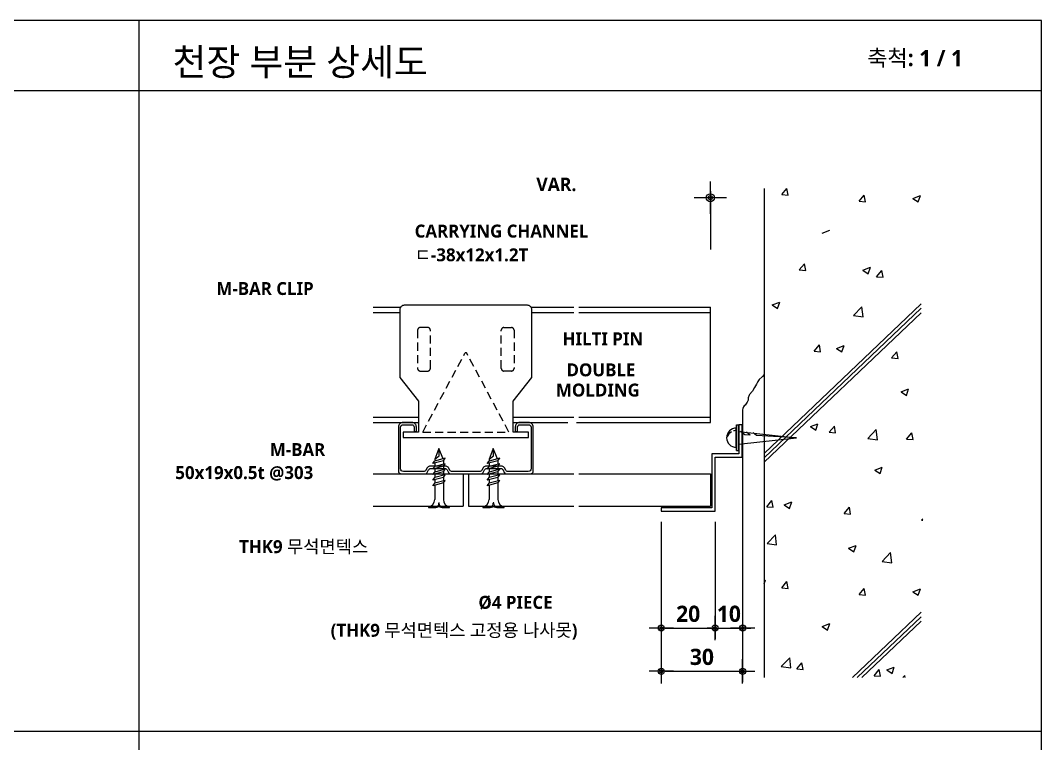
# Model space of a CAD drawing. Header units: millimetres. Extents: x 200 to 163856, y 0 to 163394.
# Drawn here: x 47402 to 49295, y 4399 to 5740 of the extents above; entities that cross this region are included whole.
import ezdxf
from ezdxf.enums import TextEntityAlignment as Align

# ---------------------------------------------------------------- set-up
doc = ezdxf.new("R2010")
doc.units = ezdxf.units.MM
doc.header["$LTSCALE"] = 10
doc.linetypes.add('HID', pattern=[2.3, 1.5, -0.8])
doc.layers.get('DEFPOINTS').update_dxf_attribs({"color": 181})
for name, color, linetype in [('2', 2, 'Continuous'), ('7', 7, 'Continuous'), ('A-ANNO-GRA1', 7, 'Continuous'), ('A-ANNO-TEXT1', 7, 'Continuous'), ('A-ST-AXIS-DIM', 7, 'Continuous'), ('ANCH', 8, 'Continuous'), ('DIM', 4, 'Continuous'), ('FIN', 6, 'Continuous'), ('HAT', 5, 'Continuous'), ('MT', 10, 'Continuous'), ('WA1', 2, 'Continuous'), ('WA3', 7, 'Continuous')]:
    doc.layers.add(name, color=color, linetype=linetype)
doc.layers.add('계획선', color=7, linetype='Continuous', lineweight=9)
doc.styles.add('2020음성 1차', font='')
doc.styles.get('2020음성 1차').set_extended_font_data('NanumGothic', bold=True)
doc.dimstyles.new('NDIM10', dxfattribs={"dimscale": 10, "dimtxt": 3, "dimasz": 0.75, "dimexe": 2, "dimexo": 2, "dimgap": 1, "dimtad": 1, "dimdec": 1, "dimdsep": 46, "dimtxsty": '2020음성 1차', "dimblk": 'Z_DOT', "dimcen": 3, "dimdle": 3, "dimclrd": 256, "dimclre": 256, "dimclrt": 3, "dimadec": 0, "dimazin": 0, "dimtfac": 1, "dimtdec": 1, "dimtix": 1, "dimtmove": 2, "dimatfit": 3, "dimfxl": 1, "dimtolj": 1, "dimtzin": 0, "dimlwd": -1, "dimlwe": -1, "dimarcsym": 0})

# ---------------------------------------------------------------- blocks, each defined once
blk = doc.blocks.new('Z_DOT')
at = {"layer": 'DIM', "color": 0}
for p, q in [((0, -3), (0, 3)), ((-3, 0), (3, 0))]:
    blk.add_line(p, q, dxfattribs=at)
for radius in [0.75, 0.375]:
    blk.add_circle((0, 0), radius, dxfattribs=at)
blk = doc.blocks.new('*D6544')
at = {"layer": 'A-ST-AXIS-DIM'}
for p, q in [((48589.8, 4810.4), (48589.8, 4513.5)), ((48740.8, 4810.4), (48740.8, 4513.5)), ((48597.3, 4533.5), (48733.3, 4533.5))]:
    blk.add_line(p, q, dxfattribs=at)
at = {"layer": 'DEFPOINTS', "color": 0}
for p in [(48589.8, 4830.4), (48740.8, 4830.4), (48740.8, 4533.5)]:
    blk.add_point(p, dxfattribs=at)
at = {"layer": 'A-ST-AXIS-DIM', "linetype": 'ByBlock', "xscale": 7.5, "yscale": 7.5, "zscale": 7.5, "rotation": 180}
blk.add_blockref('Z_DOT', (48589.8, 4533.5), dxfattribs=at)
at = {"layer": 'A-ST-AXIS-DIM', "linetype": 'ByBlock', "xscale": 7.5, "yscale": 7.5, "zscale": 7.5}
blk.add_blockref('Z_DOT', (48740.8, 4533.5), dxfattribs=at)
at = {"layer": 'A-ST-AXIS-DIM', "color": 3, "insert": (48665.3, 4560), "char_height": 30, "attachment_point": 5, "style": '2020음성 1차'}
blk.add_mtext('\\A1;30', dxfattribs=at)
blk = doc.blocks.new('*D6545')
at = {"layer": 'A-ST-AXIS-DIM'}
for p, q in [((48689.8, 4810.4), (48689.8, 4593.5)), ((48740.8, 4810.4), (48740.8, 4593.5)), ((48682.3, 4613.5), (48674.8, 4613.5)), ((48689.8, 4613.5), (48740.8, 4613.5)), ((48748.3, 4613.5), (48755.8, 4613.5))]:
    blk.add_line(p, q, dxfattribs=at)
at = {"layer": 'DEFPOINTS', "color": 0}
for p in [(48689.8, 4830.4), (48740.8, 4830.4), (48740.8, 4613.5)]:
    blk.add_point(p, dxfattribs=at)
at = {"layer": 'A-ST-AXIS-DIM', "linetype": 'ByBlock', "xscale": 7.5, "yscale": 7.5, "zscale": 7.5}
blk.add_blockref('Z_DOT', (48689.8, 4613.5), dxfattribs=at)
at = {"layer": 'A-ST-AXIS-DIM', "linetype": 'ByBlock', "xscale": 7.5, "yscale": 7.5, "zscale": 7.5, "rotation": 180}
blk.add_blockref('Z_DOT', (48740.8, 4613.5), dxfattribs=at)
at = {"layer": 'A-ST-AXIS-DIM', "color": 3, "insert": (48715.3, 4639.9), "char_height": 30, "attachment_point": 5, "style": '2020음성 1차'}
blk.add_mtext('\\A1;10', dxfattribs=at)
blk = doc.blocks.new('*D6546')
at = {"layer": 'A-ST-AXIS-DIM'}
for p, q in [((48589.8, 4810.4), (48589.8, 4593.5)), ((48689.8, 4810.4), (48689.8, 4593.5)), ((48597.3, 4613.5), (48682.3, 4613.5))]:
    blk.add_line(p, q, dxfattribs=at)
at = {"layer": 'DEFPOINTS', "color": 0}
for p in [(48589.8, 4830.4), (48689.8, 4830.4), (48689.8, 4613.5)]:
    blk.add_point(p, dxfattribs=at)
at = {"layer": 'A-ST-AXIS-DIM', "linetype": 'ByBlock', "xscale": 7.5, "yscale": 7.5, "zscale": 7.5, "rotation": 180}
blk.add_blockref('Z_DOT', (48589.8, 4613.5), dxfattribs=at)
at = {"layer": 'A-ST-AXIS-DIM', "linetype": 'ByBlock', "xscale": 7.5, "yscale": 7.5, "zscale": 7.5}
blk.add_blockref('Z_DOT', (48689.8, 4613.5), dxfattribs=at)
at = {"layer": 'A-ST-AXIS-DIM', "color": 3, "insert": (48639.8, 4639.9), "char_height": 30, "attachment_point": 5, "style": '2020음성 1차'}
blk.add_mtext('\\A1;20', dxfattribs=at)

msp = doc.modelspace()

# ---------------------------------------------------------------- linework, layer by layer
at = {"layer": '2'}
for p, q in [((48232.60856, 4899.63661), (48428.00881, 4899.63661)), ((48437.34871, 4899.63661), (48680.91212, 4899.63661))]:
    msp.add_line(p, q, dxfattribs=at)
at = {"layer": '7', "linetype": 'HID'}
for p, q in [((48147.82545, 4976.97613), (48225.84446, 5123.0373)), ((48307.39168, 4976.97613), (48229.37267, 5123.0373)), ((48147.82545, 4976.97613), (48307.39168, 4976.97613))]:
    msp.add_line(p, q, dxfattribs=at)
at = {"layer": '7'}
msp.add_lwpolyline([(48139.68721, 5033.93988), (48139.68721, 4976.97613), (48111.45675, 4976.97613), (48111.45675, 4966.97613), (48343.76037, 4966.97613), (48343.76037, 4976.97613), (48315.52992, 4976.97613), (48315.52992, 5033.93988), (48350.10856, 5078.38033), (48350.10856, 5203.57827, 0.4142135624), (48341.77523, 5211.9116), (48113.4419, 5211.9116, 0.4142135624), (48105.10856, 5203.57827), (48105.10856, 5078.38033)], format="xyb", close=True, dxfattribs=at)
at = {"layer": '7', "linetype": 'HID'}
for points in [[(48138.16124, 5165.72843), (48138.16124, 5095.07747, 0.4142135624), (48143.16124, 5090.07747), (48156.88952, 5090.07747, 0.4142135624), (48161.88952, 5095.07747), (48161.88952, 5165.72843, 0.4142135624), (48156.88952, 5170.72843), (48143.16124, 5170.72843, 0.4142135624)], [(48317.05589, 5165.72843), (48317.05589, 5095.07747, -0.4142135624), (48312.05589, 5090.07747), (48298.3276, 5090.07747, -0.4142135624), (48293.3276, 5095.07747), (48293.3276, 5165.72843, -0.4142135624), (48298.3276, 5170.72843), (48312.05589, 5170.72843, -0.4142135624)]]:
    msp.add_lwpolyline(points, format="xyb", close=True, dxfattribs=at)
msp.add_arc((48227.60856, 5122.095), 2, 28.10903627, 151.89096373, dxfattribs=at)
at = {"layer": 'A-ANNO-GRA1'}
for p, q in [((47621.61886, 5740), (47621.61886, 1613.48771)), ((42200, 5610), (49294.9654, 5610)), ((42200, 4422.25791), (49294.9654, 4422.25791))]:
    msp.add_line(p, q, dxfattribs=at)
at = {"layer": 'A-ANNO-TEXT1'}
msp.add_lwpolyline([(48051.43778, 4868.89144, 0, 10, 0), (48021.43778, 4868.89144, 0, 0, 0), (47741.5134, 4868.89144, 0, 0, 0), (47741.5134, 4768.34319, 0, 0, 0), (47791.5134, 4768.34319, 0, 0, 0)], format="xyseb", dxfattribs=at)
at = {"layer": 'A-ST-AXIS-DIM'}
for p, q in [((48680.91212, 5423.78014), (48680.91212, 5398.82014)), ((48680.91212, 5398.82014), (48680.91212, 5423.78014)), ((48680.91212, 5398.82014), (48680.91212, 5315.40481))]:
    msp.add_line(p, q, dxfattribs=at)
for points in [[(48526.67952, 5189.34911, 0, 10, 0), (48526.67952, 5219.34911, 0, 0, 0), (48526.67952, 5351.22255, 0, 0, 0), (48476.67952, 5351.22255, 0, 0, 0)], [(48115.72672, 5182.84163, 0, 10, 0), (48093.84484, 5203.36437, 0, 0, 0), (48049.81152, 5244.66265, 0, 0, 0), (47999.81152, 5244.66265, 0, 0, 0)], [(48720.47085, 4985.06879, 0, 10, 0), (48709.36509, 5012.93745, 0, 0, 0), (48655.48864, 5148.1343, 0, 0, 0), (48605.48864, 5148.1343, 0, 0, 0)], [(48692.04114, 4937.02875, 0, 10, 0), (48681.42345, 4965.08698, 0, 0, 0), (48633.151, 5092.65143, 0, 0, 0), (48583.151, 5092.65143, 0, 0, 0)], [(48083.78508, 4945.17105, 0, 10, 0), (48053.78508, 4945.17105, 0, 0, 0), (47996.53406, 4945.17105, 0, 0, 0)], [(48177.85431, 4833.56369, 0, 10, 0), (48177.85431, 4803.56369, 0, 0, 0), (48177.85431, 4661.00114, 0, 0, 0), (48227.85431, 4661.00114, 0, 0, 0)]]:
    msp.add_lwpolyline(points, format="xyseb", dxfattribs=at)
at = {"layer": 'ANCH'}
msp.add_line((48315.52992, 4994.63661), (48416.56463, 4994.63661), dxfattribs=at)
at = {"layer": 'DEFPOINTS'}
msp.add_lwpolyline([(42200, 200), (49294.9654, 200), (49294.9654, 5740), (42200, 5740)], close=True, dxfattribs=at)
at = {"layer": 'FIN'}
for p, q in [((48055.86665, 4899.63661), (48222.60856, 4899.63661)), ((48055.86665, 4899.63661), (48428.00881, 4899.63661)), ((48222.60856, 4899.63661), (48222.60856, 4839.63661)), ((48232.60856, 4899.63661), (48232.60856, 4839.63661)), ((48437.34871, 4899.63661), (48680.91212, 4899.63661)), ((48680.91212, 4899.63661), (48680.91212, 4839.63661)), ((48055.86665, 4839.63661), (48222.60856, 4839.63661)), ((48232.60856, 4839.63661), (48428.00881, 4839.63661)), ((48437.34871, 4839.63661), (48680.91212, 4839.63661))]:
    msp.add_line(p, q, dxfattribs=at)
msp.add_lwpolyline([(48780.77656, 5083.61551), (48777.6078, 5080.18443, -0.0208602836), (48777.01686, 5079.59585), (48771.44426, 5074.49024, 0.1125767494), (48768.91552, 5070.83254), (48767.58928, 5067.51866, -0.0466021527), (48766.74056, 5065.86353), (48762.83123, 5059.7234), (48759.55351, 5053.71736, -0.0523765888), (48758.36651, 5051.99796), (48753.65406, 5046.50292, 0.1619642165), (48751.26715, 5040.65859), (48751.05597, 5037.49238, -0.1452955931), (48749.07668, 5032.15595), (48745.18711, 5026.97247), (48743.7073, 5025.49342, 0.1989785945), (48740.77656, 5018.42055), (48740.77656, 4521.75004)], format="xyb", dxfattribs=at)
msp.add_lwpolyline([(48683.82147, 4836.37372), (48589.82147, 4836.37372), (48589.82147, 4830.37372), (48689.82147, 4830.37372), (48689.82147, 4930.37372), (48739.82147, 4930.37372), (48739.82147, 4990.37372), (48733.82147, 4990.37372), (48733.82147, 4936.37372), (48683.82147, 4936.37372)], close=True, dxfattribs=at)
at = {"layer": 'HAT', "color": 6}
for p, q in [((48813.25975, 5417.29347), (48822.61632, 5428.4442)), ((48813.25975, 5417.29348), (48825.21409, 5416.24761)), ((48825.21533, 5416.24263), (48822.96461, 5428.4442)), ((48956.71179, 5404.74305), (48966.3536, 5416.23371)), ((48968.66736, 5403.69209), (48966.35485, 5416.22863)), ((49056.45012, 5410.13255), (49070.45382, 5415.50807)), ((49066.39978, 5403.4171), (49070.45504, 5415.50293)), ((48956.71179, 5404.74305), (48968.66612, 5403.69718)), ((49056.45012, 5410.13255), (49066.39857, 5403.42223)), ((48888.40564, 5345.62632), (48902.40935, 5351.00183)), ((48845.71072, 5277.39678), (48855.35253, 5288.88745)), ((48857.66676, 5276.34591), (48855.35425, 5288.88245)), ((48963.6765, 5277.17016), (48977.6802, 5282.54568)), ((48973.62662, 5270.45478), (48977.68189, 5282.54061)), ((48845.71072, 5277.39679), (48857.66506, 5276.35092)), ((48963.6765, 5277.17016), (48973.62495, 5270.45984)), ((48989.16275, 5264.84636), (48998.80457, 5276.33702)), ((48989.16276, 5264.84636), (49001.11709, 5263.80049)), ((49001.11879, 5263.79537), (48998.80628, 5276.33191)), ((49071.73662, 5214.75561), (48780.77656, 4937.48578)), ((49071.73662, 5206.46755), (48780.77656, 4929.19772)), ((48795.63202, 5212.66393), (48809.63573, 5218.03945)), ((48795.63202, 5212.66393), (48805.58047, 5205.95361)), ((48805.5821, 5205.94868), (48809.63736, 5218.03451)), ((48946.38926, 5193.1508), (48961.96695, 5209.38611)), ((48964.1782, 5190.3877), (48961.96856, 5209.38166)), ((49071.73662, 5198.17949), (48780.77656, 4920.90966)), ((48946.38926, 5193.1508), (48964.17661, 5190.39215)), ((48873.46099, 5126.95836), (48883.1028, 5138.44902)), ((48885.41691, 5125.90747), (48883.1044, 5138.444)), ((48915.01343, 5132.14015), (48929.01714, 5137.51567)), ((48915.01343, 5132.14015), (48924.96188, 5125.42983)), ((48924.96345, 5125.42481), (48929.01871, 5137.51064)), ((48873.46099, 5126.95836), (48885.41532, 5125.91249)), ((49016.91302, 5114.40793), (49026.55484, 5125.8986)), ((49016.91302, 5114.40793), (49028.86736, 5113.36206)), ((49028.86894, 5113.35693), (49026.55642, 5125.89346)), ((49034.39484, 5051.61637), (49048.39855, 5056.99189)), ((49044.34479, 5044.90094), (49048.40006, 5056.98677)), ((49034.39484, 5051.61637), (49044.34329, 5044.90606)), ((48866.35036, 4987.11014), (48880.35407, 4992.48566)), ((48866.35036, 4987.11014), (48876.29882, 4980.39983)), ((48876.30027, 4980.39484), (48880.35553, 4992.48067)), ((48901.21125, 4976.51993), (48910.85307, 4988.0106)), ((48913.16706, 4975.46902), (48910.85455, 4988.00555)), ((48972.90508, 4965.22328), (48988.48278, 4981.45859)), ((48990.69384, 4962.46019), (48988.4842, 4981.45415)), ((48901.21125, 4976.51993), (48913.16559, 4975.47406)), ((48972.90508, 4965.22328), (48990.69243, 4962.46463)), ((49044.66329, 4963.9695), (49054.3051, 4975.46017)), ((49044.66329, 4963.96951), (49056.61763, 4962.92364)), ((49056.61909, 4962.91848), (49054.30657, 4975.45501)), ((48985.73177, 4906.58636), (48999.73548, 4911.96188)), ((48985.73178, 4906.58636), (48995.68023, 4899.87605)), ((48995.68161, 4899.87097), (48999.73688, 4911.9568)), ((48785.50948, 4838.63193), (48795.1513, 4850.1226)), ((48797.46518, 4837.58111), (48795.15267, 4850.11765)), ((48817.6873, 4842.08013), (48831.691, 4847.45565)), ((48827.63709, 4835.36487), (48831.69235, 4847.4507)), ((48785.50948, 4838.63193), (48797.46382, 4837.58606)), ((48817.6873, 4842.08013), (48827.63575, 4835.36982)), ((48928.96152, 4826.0815), (48938.60333, 4837.57217)), ((48940.91721, 4825.03057), (48938.6047, 4837.56711)), ((48928.96152, 4826.08151), (48940.91586, 4825.03564)), ((49072.41356, 4813.53108), (49074.74325, 4816.3075)), ((49072.41356, 4813.53108), (49074.74325, 4813.32726)), ((48785.97269, 4770.39956), (48801.55039, 4786.63487)), ((48803.7613, 4767.63661), (48801.55166, 4786.63057)), ((48785.97269, 4770.39956), (48803.76004, 4767.64091)), ((48937.06871, 4761.55635), (48951.07241, 4766.93187)), ((48937.06871, 4761.55635), (48947.01716, 4754.84604)), ((48947.01843, 4754.841), (48951.0737, 4766.92683)), ((48999.4209, 4737.29576), (49014.9986, 4753.53107)), ((49017.20948, 4734.53268), (49014.99984, 4753.52664)), ((48999.4209, 4737.29576), (49017.20825, 4734.53711)), ((48780.77656, 4701.56142), (48783.02794, 4702.42564)), ((48780.77656, 4695.70733), (48783.02917, 4702.42073)), ((48813.25975, 4688.1935), (48822.90156, 4699.68417)), ((48825.21533, 4687.14266), (48822.90282, 4699.6792)), ((48813.25975, 4688.19351), (48825.21409, 4687.14764)), ((48956.71179, 4675.64308), (48966.3536, 4687.13374)), ((48968.66736, 4674.59212), (48966.35485, 4687.12866)), ((49056.45012, 4681.03258), (49070.45382, 4686.40809)), ((49056.45012, 4681.03258), (49066.39857, 4674.32226)), ((49066.39978, 4674.31713), (49070.45504, 4686.40296)), ((48956.71179, 4675.64308), (48968.66612, 4674.59721)), ((49071.73662, 4642.94471), (48944.55795, 4521.75004)), ((48888.40564, 4616.52634), (48902.40935, 4621.90186)), ((48898.35525, 4609.81103), (48902.41052, 4621.89686)), ((49071.73662, 4634.65665), (48953.25524, 4521.75004)), ((49071.73662, 4626.36859), (48961.95252, 4521.75004)), ((48888.40564, 4616.52634), (48898.35409, 4609.81603)), ((48812.48851, 4542.47204), (48828.06621, 4558.70735)), ((48830.27693, 4539.7091), (48828.0673, 4558.70306)), ((48841.01002, 4537.75508), (48850.65183, 4549.24574)), ((48852.96548, 4536.70421), (48850.65297, 4549.24075)), ((48812.48851, 4542.47204), (48830.27586, 4539.71339)), ((48841.01002, 4537.75508), (48852.96435, 4536.70921)), ((48984.46205, 4525.20465), (48994.10387, 4536.69532)), ((48984.46205, 4525.20465), (48996.41639, 4524.15878)), ((48996.41751, 4524.15367), (48994.105, 4536.69021)), ((49007.78705, 4536.00257), (49021.79076, 4541.37809)), ((49007.78705, 4536.00257), (49017.7355, 4529.29225)), ((49017.7366, 4529.28716), (49021.79186, 4541.37299)), ((49037.817, 4521.75004), (49041.51442, 4525.60354)), ((49041.96326, 4521.75004), (49041.51548, 4525.59913))]:
    msp.add_line(p, q, dxfattribs=at)
at = {"layer": 'MT'}
for p, q in [((48728.993, 4948.47573), (48728.993, 4984.25073)), ((48729.35324, 4990.21323), (48733.32824, 4990.21323)), ((48729.35324, 4942.51323), (48729.35324, 4990.21323)), ((48733.32824, 4942.51323), (48733.32824, 4990.21323)), ((48733.32824, 4978.28823), (48840.65324, 4966.36323)), ((48733.32824, 4954.43823), (48840.65324, 4966.36323)), ((48177.40195, 4946.26003), (48169.94208, 4926.75279)), ((48185.52183, 4927.45877), (48177.40195, 4946.26003)), ((48177.89983, 4933.0738), (48177.40195, 4946.26003)), ((48278.36961, 4946.26003), (48270.90974, 4926.75279)), ((48278.86748, 4933.0738), (48278.36961, 4946.26003)), ((48286.48948, 4927.45877), (48278.36961, 4946.26003)), ((48729.35324, 4942.51323), (48733.32824, 4942.51323)), ((48185.94208, 4923.78296), (48166.35528, 4918.57661)), ((48166.35528, 4918.57661), (48169.83761, 4923.23931)), ((48189.42442, 4928.44566), (48169.83761, 4923.23931)), ((48169.94208, 4926.75279), (48177.89983, 4933.0738)), ((48169.94208, 4926.75279), (48169.94208, 4923.26708)), ((48185.94208, 4923.78296), (48189.42442, 4928.44566)), ((48185.94208, 4923.78296), (48185.94208, 4917.24645)), ((48286.90974, 4923.78296), (48267.32293, 4918.57661)), ((48267.32293, 4918.57661), (48270.80526, 4923.23931)), ((48290.39207, 4928.44566), (48270.80526, 4923.23931)), ((48270.90974, 4926.75279), (48278.86748, 4933.0738)), ((48270.90974, 4926.75279), (48270.90974, 4923.26708)), ((48286.90974, 4923.78296), (48290.39207, 4928.44566)), ((48286.90974, 4923.78296), (48286.90974, 4917.24645)), ((48185.9682, 4913.51632), (48166.3814, 4908.30998)), ((48166.3814, 4908.30998), (48169.86373, 4912.97268)), ((48185.99432, 4903.24969), (48166.40752, 4898.04334)), ((48189.45053, 4918.17902), (48169.86373, 4912.97268)), ((48189.47665, 4907.91239), (48169.88985, 4902.70604)), ((48169.94208, 4919.53001), (48169.94208, 4912.9935)), ((48169.94208, 4909.25644), (48169.94208, 4902.71993)), ((48185.94208, 4913.50938), (48185.94208, 4906.97287)), ((48185.94208, 4903.2358), (48185.94208, 4896.69929)), ((48185.9682, 4913.51632), (48189.45053, 4918.17902)), ((48185.99432, 4903.24969), (48189.47665, 4907.91239)), ((48286.93586, 4913.51632), (48267.34905, 4908.30998)), ((48267.34905, 4908.30998), (48270.83138, 4912.97268)), ((48286.96198, 4903.24969), (48267.37517, 4898.04334)), ((48290.41819, 4918.17902), (48270.83138, 4912.97268)), ((48290.44431, 4907.91239), (48270.8575, 4902.70604)), ((48270.90974, 4919.53001), (48270.90974, 4912.9935)), ((48270.90974, 4909.25644), (48270.90974, 4902.71993)), ((48286.90974, 4913.50938), (48286.90974, 4906.97287)), ((48286.90974, 4903.2358), (48286.90974, 4896.69929)), ((48286.93586, 4913.51632), (48290.41819, 4918.17902)), ((48286.96198, 4903.24969), (48290.44431, 4907.91239)), ((48166.40752, 4898.04334), (48169.88985, 4902.70604)), ((48186.02044, 4892.98305), (48166.43363, 4887.77671)), ((48166.43363, 4887.77671), (48169.91597, 4892.43941)), ((48189.50277, 4897.64576), (48169.91597, 4892.43941)), ((48169.94208, 4898.98286), (48169.94208, 4892.44635)), ((48169.94208, 4888.70929), (48169.94208, 4882.17278)), ((48189.52889, 4887.37912), (48169.94208, 4882.17278)), ((48185.94208, 4892.96223), (48185.94208, 4886.42572)), ((48186.02044, 4892.98305), (48189.50277, 4897.64576)), ((48186.04656, 4882.71642), (48189.52889, 4887.37912)), ((48267.37517, 4898.04334), (48270.8575, 4902.70604)), ((48286.98809, 4892.98305), (48267.40129, 4887.77671)), ((48267.40129, 4887.77671), (48270.88362, 4892.43941)), ((48290.47043, 4897.64576), (48270.88362, 4892.43941)), ((48270.90974, 4898.98286), (48270.90974, 4892.44635)), ((48270.90974, 4888.70929), (48270.90974, 4882.17278)), ((48290.49654, 4887.37912), (48270.90974, 4882.17278)), ((48286.90974, 4892.96223), (48286.90974, 4886.42572)), ((48286.98809, 4892.98305), (48290.47043, 4897.64576)), ((48287.01421, 4882.71642), (48290.49654, 4887.37912)), ((48186.04656, 4882.71642), (48166.45975, 4877.51008)), ((48166.45975, 4877.51008), (48169.94208, 4882.17278)), ((48169.94208, 4878.43571), (48169.94208, 4851.82359)), ((48185.94208, 4882.68865), (48185.94208, 4851.82359)), ((48287.01421, 4882.71642), (48267.42741, 4877.51008)), ((48267.42741, 4877.51008), (48270.90974, 4882.17278)), ((48270.90974, 4878.43571), (48270.90974, 4851.82359)), ((48286.90974, 4882.68865), (48286.90974, 4851.82359)), ((48158.36926, 4837.37546), (48171.91695, 4837.37546)), ((48177.40231, 4843.1951), (48177.40231, 4845.26964)), ((48178.08186, 4845.66964), (48177.80231, 4845.66964)), ((48178.48186, 4843.1951), (48178.48186, 4845.26964)), ((48183.96722, 4837.37546), (48197.51491, 4837.37546)), ((48259.33691, 4837.37546), (48272.8846, 4837.37546)), ((48278.36996, 4843.1951), (48278.36996, 4845.26964)), ((48279.04951, 4845.66964), (48278.76996, 4845.66964)), ((48279.44951, 4843.1951), (48279.44951, 4845.26964)), ((48284.93487, 4837.37546), (48298.48256, 4837.37546))]:
    msp.add_line(p, q, dxfattribs=at)
at = {"layer": 'MT', "color": 7}
for p, q in [((48744.54391, 4971.50661), (48736.52038, 4977.93355)), ((48754.91639, 4970.95152), (48744.54391, 4971.50661)), ((48754.91639, 4970.95152), (48747.75878, 4976.68484)), ((48766.58028, 4970.32731), (48760.39642, 4975.28066)), ((48840.65324, 4966.36323), (48766.58028, 4970.32731))]:
    msp.add_line(p, q, dxfattribs=at)
at = {"layer": 'MT'}
for centre, radius, start, end in [((48728.993, 4966.36323), 17.8875, 90, 270), ((48153.01651, 4853.52189), 17.01056, 288.34099953, 354.27016076), ((48202.86765, 4853.52189), 17.01056, 185.72983924, 251.65900047), ((48253.98417, 4853.52189), 17.01056, 288.34099953, 354.27016076), ((48303.83531, 4853.52189), 17.01056, 185.72983924, 251.65900047), ((48171.6695, 4843.10366), 5.73354, 267.52647711, 0.91383561), ((48177.94208, 4813.26879), 24.84822, 80.28655274, 99.71344726), ((48177.80231, 4845.26964), 0.4, 90, 180), ((48178.08186, 4845.26964), 0.4, 0, 90), ((48184.21467, 4843.10366), 5.73354, 179.08616439, 272.47352289), ((48272.63715, 4843.10366), 5.73354, 267.52647711, 0.91383561), ((48278.90974, 4813.26879), 24.84822, 80.28655274, 99.71344726), ((48278.76996, 4845.26964), 0.4, 90, 180), ((48279.04951, 4845.26964), 0.4, 0, 90), ((48285.18232, 4843.10366), 5.73354, 179.08616439, 272.47352289)]:
    msp.add_arc(centre, radius, start, end, dxfattribs=at)
at = {"layer": 'MT', "color": 7}
for start, end in [(97.13885992, 107.63161759), (118.64210473, 161.70110913)]:
    msp.add_arc((48728.993, 4961.91793), 17.8875, start, end, dxfattribs=at)
at = {"layer": 'WA1'}
msp.add_line((48780.77656, 5428.4442), (48780.77656, 4521.75004), dxfattribs=at)
at = {"layer": 'WA3'}
for p, q in [((48055.86665, 5208.39683), (48107.54934, 5208.39683)), ((48348.57419, 5208.39683), (48428.00881, 5208.39683)), ((48437.34871, 5208.39683), (48680.91212, 5208.39683)), ((48680.91212, 4994.63661), (48680.91212, 5208.39683)), ((48055.86665, 5198.41892), (48105.10856, 5198.41892)), ((48350.10856, 5198.41892), (48428.00881, 5198.41892)), ((48437.34871, 5198.41892), (48680.91212, 5198.41892)), ((48055.86665, 5004.61453), (48139.68721, 5004.61453)), ((48315.52992, 5004.61453), (48428.00881, 5004.61453)), ((48437.34871, 5004.61453), (48680.91212, 5004.61453)), ((48055.86665, 4994.63661), (48139.68721, 4994.63661)), ((48432.52556, 4994.63661), (48680.91212, 4994.63661))]:
    msp.add_line(p, q, dxfattribs=at)
msp.add_lwpolyline([(48294.68338, 4913.49381), (48264.04896, 4913.49381, 0.2759550645), (48259.64623, 4910.8636), (48257.2617, 4906.43349, -0.2759550645), (48252.85896, 4903.80328), (48202.35817, 4903.80328, -0.2759550645), (48197.95543, 4906.43349), (48195.5709, 4910.8636, 0.2759550645), (48191.16817, 4913.49381), (48160.53374, 4913.49381, 0.2759550645), (48156.13101, 4910.8636), (48153.74648, 4906.43349, -0.2759550645), (48149.34374, 4903.80328), (48111.77523, 4903.80328, -0.4142135624), (48106.77523, 4908.80328), (48106.77523, 4986.30328, -0.4142135624), (48110.9419, 4990.46994), (48127.60856, 4990.46994, -0.4142135624), (48131.77523, 4986.30328), (48131.77523, 4977.92949), (48135.9419, 4977.92949), (48135.9419, 4986.30328, 0.4142135624), (48127.60856, 4994.63661), (48110.9419, 4994.63661, 0.4142135624), (48102.60856, 4986.30328), (48102.60856, 4904.63661, 0.4142135624), (48107.60856, 4899.63661), (48151.83292, 4899.63661, 0.2759550645), (48156.23566, 4902.26682), (48158.62019, 4906.69693, -0.2759550645), (48163.02292, 4909.32714), (48188.67899, 4909.32714, -0.2759550645), (48193.08172, 4906.69693), (48195.46625, 4902.26682, 0.2759550645), (48199.86899, 4899.63661), (48255.34814, 4899.63661, 0.2759550645), (48259.75088, 4902.26682), (48262.1354, 4906.69693, -0.2759550645), (48266.53814, 4909.32714), (48292.1942, 4909.32714, -0.2759550645), (48296.59694, 4906.69693), (48298.98147, 4902.26682, 0.2759550645), (48303.3842, 4899.63661), (48347.60856, 4899.63661, 0.4142135624), (48352.60856, 4904.63661), (48352.60856, 4986.30328, 0.4142135624), (48344.27523, 4994.63661), (48327.60856, 4994.63661, 0.4142135624), (48319.27523, 4986.30328), (48319.27523, 4977.92949), (48323.4419, 4977.92949), (48323.4419, 4986.30328, -0.4142135624), (48327.60856, 4990.46994), (48344.27523, 4990.46994, -0.4142135624), (48348.4419, 4986.30328), (48348.4419, 4908.80328, -0.4142135624), (48343.4419, 4903.80328), (48305.87338, 4903.80328, -0.2759550645), (48301.47065, 4906.43349), (48299.08612, 4910.8636, 0.2759550645)], format="xyb", close=True, dxfattribs=at)
at = {"layer": '계획선', "color": 8, "ltscale": 0.7}
msp.add_lwpolyline([(48082.66994, 5411.30014, 0, 10, 0), (48112.66994, 5411.30014, 0, 0, 0), (48668.57812, 5411.30014, 0, 0, 0)], format="xyseb", dxfattribs=at)

# ---------------------------------------------------------------- block references
at = {"layer": 'A-ST-AXIS-DIM', "color": 0, "linetype": 'ByBlock', "xscale": 10, "yscale": 10, "zscale": 2, "rotation": 90}
msp.add_blockref('Z_DOT', (48680.91212, 5411.30014), dxfattribs=at)

# ---------------------------------------------------------------- texts
at = {"layer": 'A-ANNO-TEXT1', "style": '2020음성 1차'}
for s, height, p in [('천장 부분 상세도', 50, (47684.02758, 5638.05671)), ('축척: 1 / 1', 30, (48971.54933, 5655.19108)), ('CARRYING CHANNEL', 24, (48132.74421, 5337.50609)), ('ㄷ-38x12x1.2T', 24, (48132.74421, 5293.50609)), ('M-BAR CLIP', 24, (47765.2632, 5231.00406)), ('HILTI PIN', 24, (48406.97854, 5137.7365)), ('DOUBLE', 24, (48414.19243, 5080.2392)), ('MOLDING', 24, (48394.73111, 5042.80306)), ('M-BAR', 24, (47864.21031, 4932.45486)), ('50x19x0.5t @303', 24, (47689.04654, 4889.81192)), ('THK9 무석면텍스', 24, (47807.26181, 4752.57354)), ('Ø4 PIECE', 24, (48250.95853, 4649.26678)), ('(THK9 무석면텍스 고정용 나사못)', 24, (47977.09483, 4597.58797))]:
    msp.add_text(s, height=height, dxfattribs=at).set_placement(p)
at = {"layer": 'A-ANNO-TEXT1', "linetype": 'ByBlock', "style": '2020음성 1차'}
msp.add_text('VAR.', height=25, dxfattribs=at).set_placement((48395.47611, 5436.14981), align=Align.MIDDLE_CENTER)

# ---------------------------------------------------------------- dimensions: what is measured, and where the dimension line sits
at = {"layer": 'A-ST-AXIS-DIM'}
for base, p1, p2, text, picture, middle in [((48740.77656, 4533.45354), (48589.82147, 4830.37372), (48740.77656, 4830.37372), '30', '*D6544', (48665.29902, 4560.00893)), ((48689.82147, 4613.45354), (48589.82147, 4830.37372), (48689.82147, 4830.37372), '20', '*D6546', (48639.82147, 4639.94501)), ((48740.77656, 4613.45354), (48689.82147, 4830.37372), (48740.77656, 4830.37372), '10', '*D6545', (48715.29902, 4639.9024))]:
    dim = msp.add_linear_dim(base=base, p1=p1, p2=p2, text=text, dimstyle='NDIM10', override={"dimtxsty": '2020음성 1차'}, dxfattribs=at)
    dim.commit()
    dim.dimension.update_dxf_attribs({"geometry": picture, "text_midpoint": middle})

doc.saveas('drawing.dxf')
